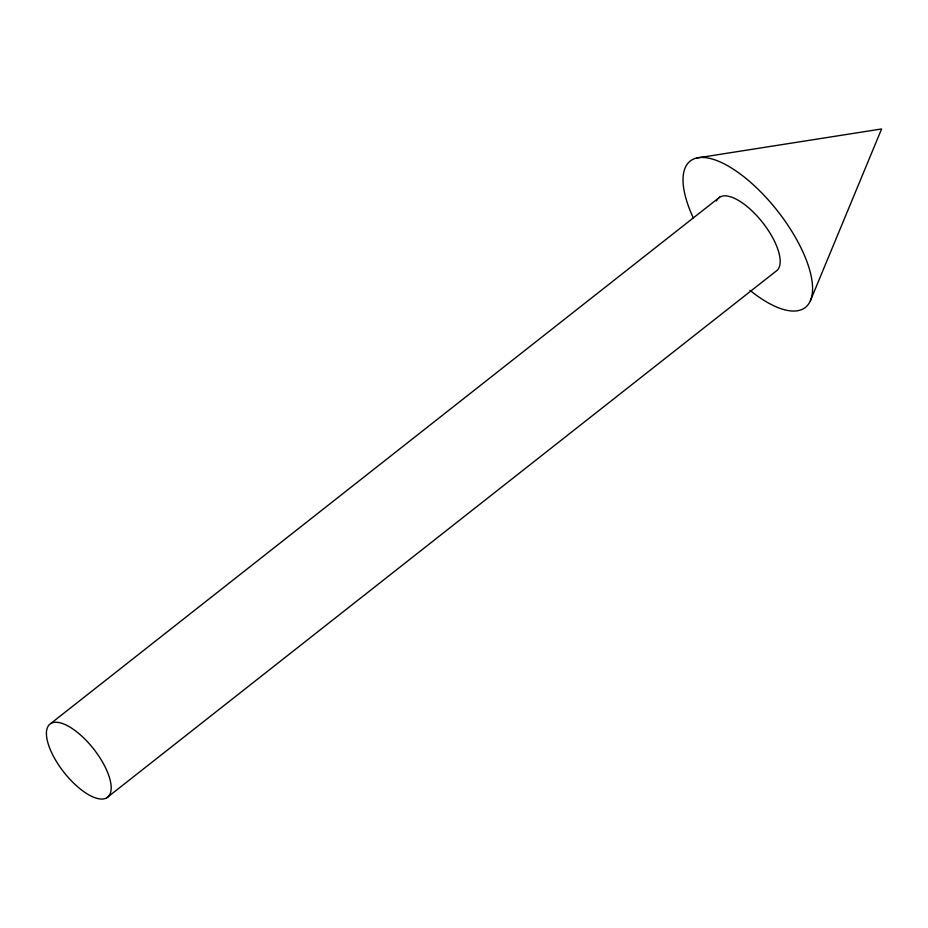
<?xml version="1.0" encoding="UTF-8"?>
<svg xmlns="http://www.w3.org/2000/svg" width="928" height="928" viewBox="0 0 928 928"><rect width="100%" height="100%" fill="white"/><g stroke="black" fill="none" stroke-linecap="round" stroke-linejoin="round"><path stroke-width="1.39" d="M810.388 300.776L881.6 128.957L696.383 158.062M106.848 797.744A46.562 18.885 51.8 0 0 78.776 733.48A46.562 18.885 51.8 0 0 50.75 750.682A46.562 18.885 51.8 0 0 106.848 797.744L775.854 271.336A46.562 18.885 51.8 0 0 770.692 234.239A46.562 18.885 51.8 0 0 731.589 197.13L728.062 196.156A46.562 18.885 51.8 0 0 719.734 197.13L717.866 198.743A46.562 18.885 51.8 0 0 716.509 200.958M50.727 723.527L719.734 197.13M693.367 217.999A93.125 37.77 51.8 0 1 722.982 163.27A93.125 37.77 51.8 0 1 811.118 275.883A93.125 37.77 51.8 0 1 749.94 290.29"/></g></svg>
